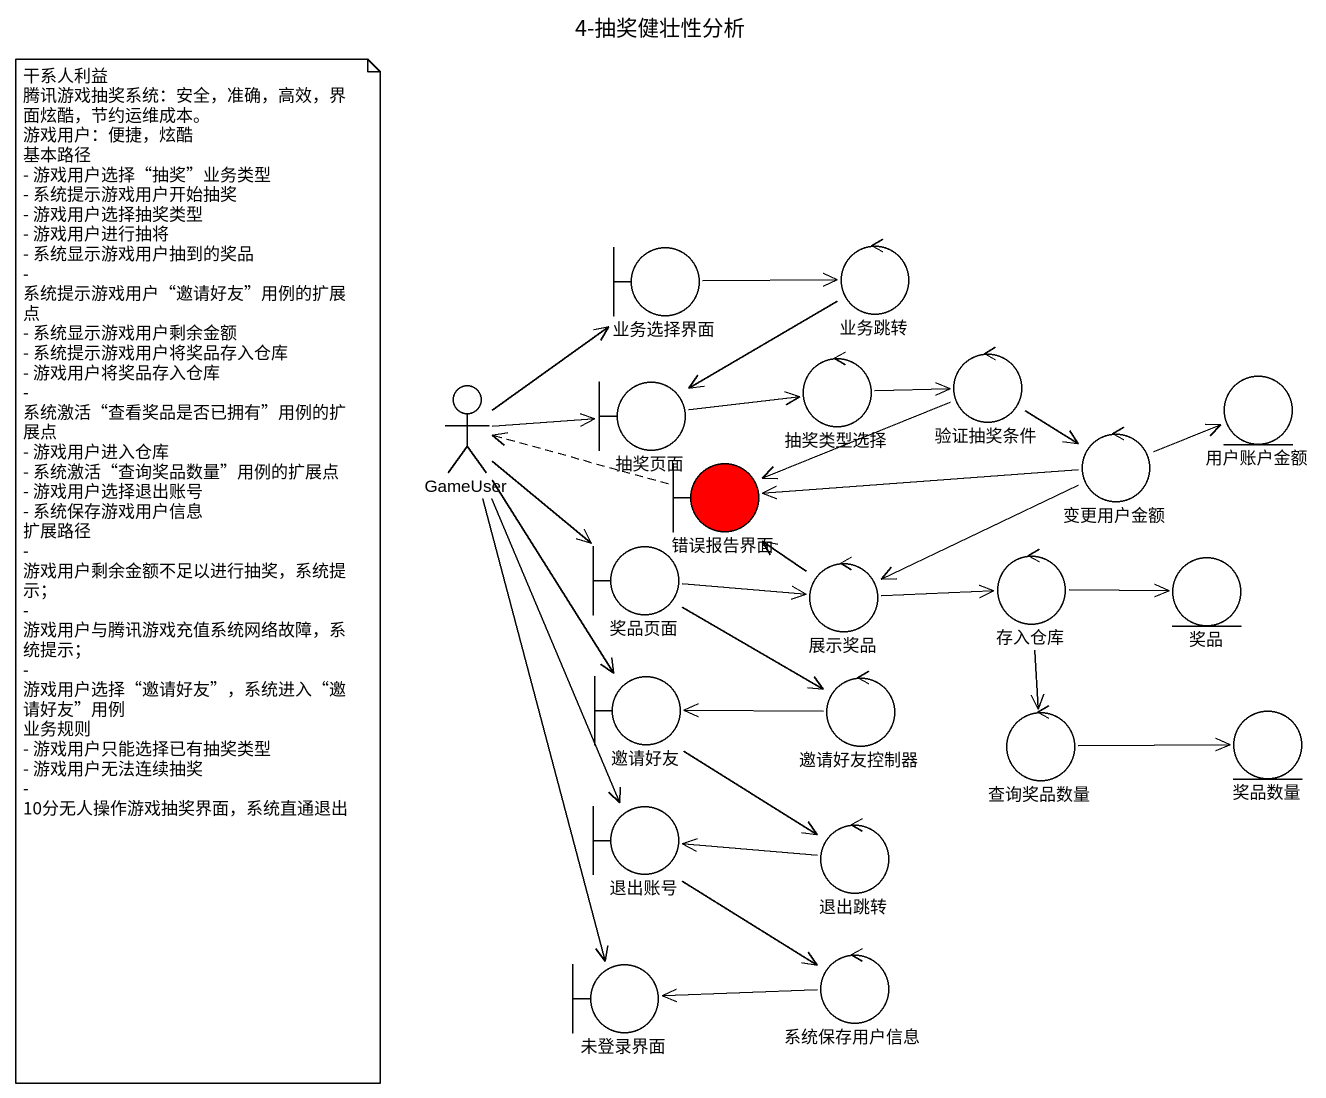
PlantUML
@startuml
title 4-抽奖健壮性分析
boundary 业务选择界面
control 业务跳转
control 抽奖类型选择
control 验证抽奖条件
entity 用户账户金额
actor GameUser
boundary 抽奖页面
control 变更用户金额
boundary 错误报告界面 #FF0000
boundary 奖品页面
control 展示奖品
control 存入仓库
entity 奖品
boundary 邀请好友
control 邀请好友控制器
control 查询奖品数量
entity 奖品数量
boundary 退出账号
control 退出跳转
boundary 未登录界面
control 系统保存用户信息
业务选择界面 -right-> 业务跳转
业务跳转 --> 抽奖页面
抽奖类型选择 -right-> 验证抽奖条件
验证抽奖条件 --> 变更用户金额
验证抽奖条件 -left-> 错误报告界面
GameUser -up-> 业务选择界面
GameUser -right-> 抽奖页面
GameUser --> 奖品页面
GameUser --> 邀请好友
GameUser --> 退出账号
GameUser --> 未登录界面
抽奖页面 -right-> 抽奖类型选择
变更用户金额 -right-> 用户账户金额
变更用户金额 -left-> 错误报告界面
变更用户金额 -left-> 展示奖品
错误报告界面 .left.> GameUser
奖品页面 -right-> 展示奖品
奖品页面 --> 邀请好友控制器
展示奖品 -up-> 错误报告界面
展示奖品 -right-> 存入仓库
存入仓库 -right-> 奖品
存入仓库 --> 查询奖品数量
邀请好友 --> 退出跳转
邀请好友控制器 -left-> 邀请好友
查询奖品数量 -right-> 奖品数量
退出账号 --> 系统保存用户信息
退出跳转 -left-> 退出账号
系统保存用户信息 -left-> 未登录界面
note as N1
  干系人利益
  腾讯游戏抽奖系统：安全，准确，高效，界面炫酷，节约运维成本。
  游戏用户：便捷，炫酷
  基本路径
  - 游戏用户选择“抽奖”业务类型
  - 系统提示游戏用户开始抽奖
  - 游戏用户选择抽奖类型
  - 游戏用户进行抽将
  - 系统显示游戏用户抽到的奖品
  - 系统提示游戏用户“邀请好友”用例的扩展点
  - 系统显示游戏用户剩余金额
  - 系统提示游戏用户将奖品存入仓库
  - 游戏用户将奖品存入仓库
  - 系统激活“查看奖品是否已拥有”用例的扩展点
  - 游戏用户进入仓库
  - 系统激活“查询奖品数量”用例的扩展点
  - 游戏用户选择退出账号
  - 系统保存游戏用户信息
  扩展路径
  - 游戏用户剩余金额不足以进行抽奖，系统提示；
  - 游戏用户与腾讯游戏充值系统网络故障，系统提示；
  - 游戏用户选择“邀请好友”，系统进入“邀请好友”用例
  业务规则
  - 游戏用户只能选择已有抽奖类型
  - 游戏用户无法连续抽奖
  - 10分无人操作游戏抽奖界面，系统直通退出
end note
@enduml
